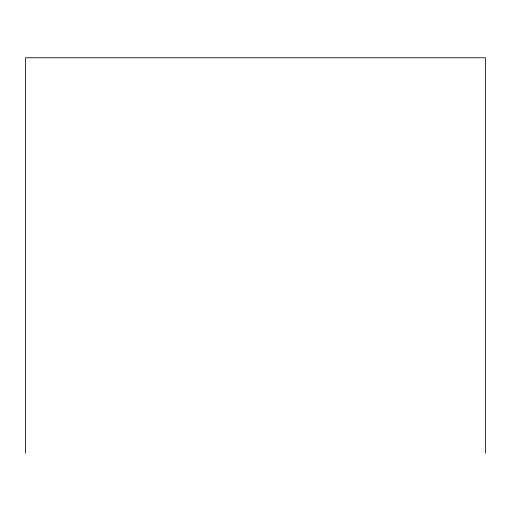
<?xml version="1.0" encoding="UTF-8"?>
<svg xmlns="http://www.w3.org/2000/svg" width="511" height="511" viewBox="0 0 511 511"><rect width="100%" height="100%" fill="white"/><g stroke="black" fill="none" stroke-linecap="round" stroke-linejoin="round"><path stroke-width="0.77" d="M485.45 453.238L485.45 57.762L25.55 57.762L25.55 453.238"/></g></svg>
